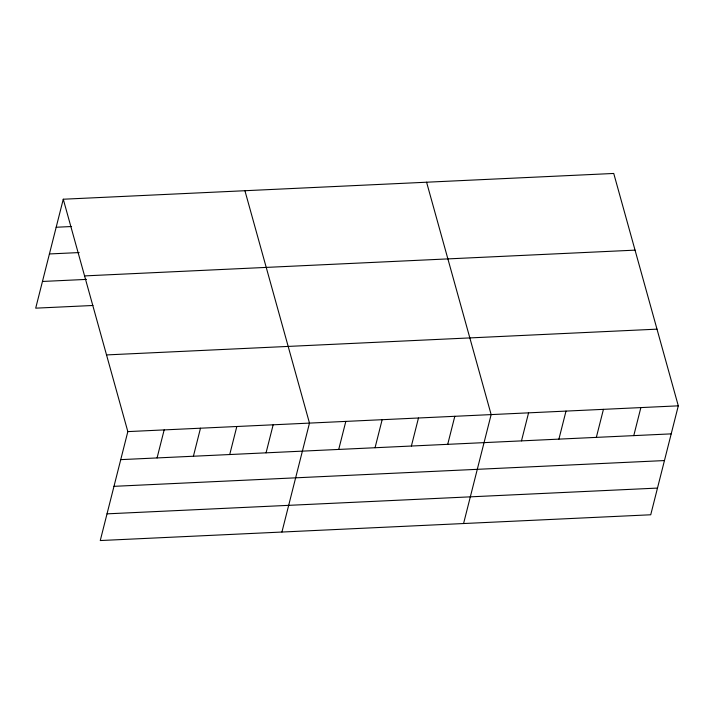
<?xml version="1.0" encoding="UTF-8"?>
<svg xmlns="http://www.w3.org/2000/svg" width="714" height="714" viewBox="0 0 714 714"><rect width="100%" height="100%" fill="white"/><g stroke="black" fill="none" stroke-linecap="round" stroke-linejoin="round"><path stroke-width="1.07" d="M63.269 199.224L127.833 431.604L100.263 540.543L650.731 514.776L678.3 405.838L613.737 173.457L63.269 199.224L35.7 308.162L92.945 305.485M157.071 457.933L164.166 429.899M193.405 456.228L200.491 428.204M229.729 454.532L236.825 426.499M266.063 452.828L273.159 424.803M281.923 532.046L309.483 423.099L244.92 190.718M338.722 449.427L345.817 421.403M375.055 447.732L382.151 419.698M411.389 446.027L418.475 418.002M447.714 444.331L454.809 416.298M463.573 523.54L491.143 414.602L426.579 182.213M521.479 440.877L528.574 412.844M558.91 439.128L566.006 411.094M596.342 437.37L603.437 409.345M633.773 435.62L640.869 407.587M56.174 227.248L71.587 226.525M49.418 253.952L79.147 252.56M84.573 275.907L635.041 250.141M42.456 281.459L86.492 279.397M106.529 354.92L656.996 329.154M127.833 431.604L678.3 405.838M120.737 459.637L671.205 433.871M113.981 486.332L664.448 460.566M107.02 513.848L657.487 488.081"/></g></svg>
